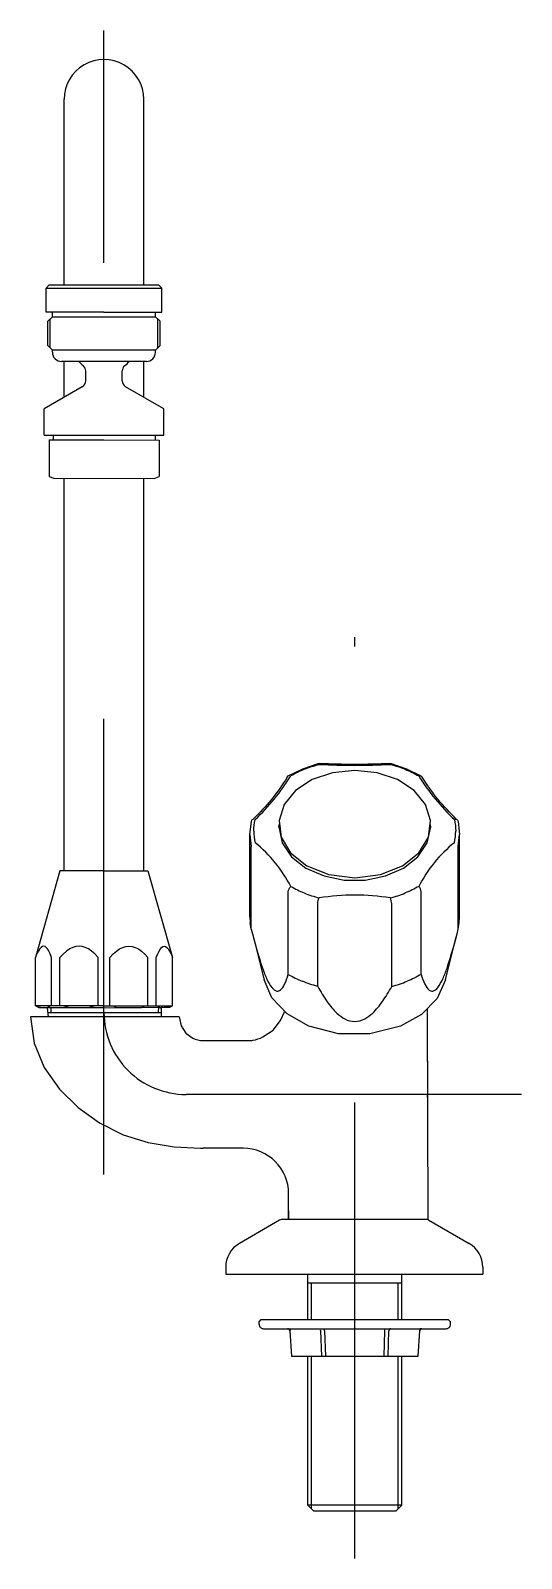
# Model space of a CAD drawing. Extents: x 105.554 to 105.662, y -2.802 to -2.467.
import ezdxf

# ---------------------------------------------------------------- set-up
doc = ezdxf.new("R2010")
doc.units = 0
doc.header["$LTSCALE"] = 0.2
doc.header["$MEASUREMENT"] = 0
doc.linetypes.add('AXES', pattern=[0.54, 0.3, -0.08, 0.08, -0.08])
doc.linetypes.add('CONTINU', pattern=[0])
doc.layers.get('0').update_dxf_attribs({"linetype": 'CONTINUOUS'})
doc.layers.add('DECA_EIXOS', color=5, linetype='AXES')

msp = doc.modelspace()

# ---------------------------------------------------------------- linework, layer by layer
at = {"linetype": 'CONTINU'}
for points in [[(105.5787, -2.4818, 1.000019), (105.5612, -2.4818)], [(105.55865, -2.5373, 0.414214), (105.56065, -2.5393)], [(105.56443, -2.5393, 0.046263), (105.56539, -2.54022)], [(105.56595, -2.54139, 0.227736), (105.56539, -2.54022)], [(105.5745, -2.54023, 0.227771), (105.57395, -2.54139)], [(105.5745, -2.54023, 0.046026), (105.57547, -2.5393)], [(105.57925, -2.5393, 0.414213), (105.58125, -2.5373)], [(105.5652, -2.54485, 0.267952), (105.56595, -2.54355)], [(105.57395, -2.54355, 0.267941), (105.5747, -2.54485)], [(105.63264, -2.62748, -0.028425), (105.61726, -2.62748)], [(105.61014, -2.63049, -0.065441), (105.60261, -2.63974)], [(105.60311, -2.63979, 0.064459), (105.61091, -2.63023)], [(105.61388, -2.62877, 0.0342), (105.61091, -2.63023)], [(105.61388, -2.62877, -0.031965), (105.61714, -2.62768)], [(105.61714, -2.62768, 0.027415), (105.63276, -2.62768)], [(105.63276, -2.62768, -0.031994), (105.63602, -2.62877)], [(105.63602, -2.62877, -0.034195), (105.63899, -2.63023)], [(105.63899, -2.63023, 0.064458), (105.6468, -2.63979)], [(105.64729, -2.63974, -0.06544), (105.63976, -2.63049)], [(105.60281, -2.64233, -0.05748), (105.60311, -2.63979)], [(105.6468, -2.63979, -0.057524), (105.64709, -2.64233)], [(105.60281, -2.64233, 0.057483), (105.60311, -2.64487)], [(105.6468, -2.64487, 0.057512), (105.64709, -2.64233)], [(105.61091, -2.65444, 0.105145), (105.60311, -2.64487)], [(105.6468, -2.64487, 0.105147), (105.63899, -2.65444)], [(105.61037, -2.65561, -0.18297), (105.61091, -2.65444)], [(105.61091, -2.65444, 0.034205), (105.61388, -2.65589)], [(105.61388, -2.65589, 0.031968), (105.61714, -2.65698)], [(105.61684, -2.65825, -0.098111), (105.61714, -2.65698)], [(105.63276, -2.65698, 0.078483), (105.61714, -2.65698)], [(105.63276, -2.65698, 0.031982), (105.63602, -2.65589)], [(105.63306, -2.65825, 0.098117), (105.63276, -2.65698)], [(105.63899, -2.65444, -0.034217), (105.63602, -2.65589)], [(105.63953, -2.65561, 0.182975), (105.63899, -2.65444)], [(105.60226, -2.6638, 0.02309), (105.60473, -2.67239, 0.022393), (105.60568, -2.67479, 0.058656), (105.60681, -2.6767)], [(105.64315, -2.67663, 0.056668), (105.64426, -2.6747, 0.021779), (105.64519, -2.67235, 0.022859), (105.64764, -2.6638)], [(105.60681, -2.6767, 0.176631), (105.60786, -2.67742, 0.205123), (105.60864, -2.67717, 0.108067), (105.60956, -2.67591, 0.040847), (105.61038, -2.67375)], [(105.61038, -2.67375, 0.034574), (105.61345, -2.67525)], [(105.63952, -2.67374, -0.034701), (105.63645, -2.67525)], [(105.63952, -2.67374, 0.041311), (105.64035, -2.67593, 0.108696), (105.64127, -2.67718, 0.206924), (105.64208, -2.67741, 0.161922), (105.64315, -2.67663)], [(105.61683, -2.67638, -0.031491), (105.61345, -2.67525)], [(105.61683, -2.67638, 0.029192), (105.61891, -2.67975, 0.049868), (105.62104, -2.68225, 0.064754), (105.62281, -2.68353, 0.113752), (105.62495, -2.68408)], [(105.62495, -2.68408, 0.118149), (105.62716, -2.68349, 0.064035), (105.62888, -2.68222, 0.049681), (105.63101, -2.67972, 0.028898), (105.63307, -2.67638)], [(105.63307, -2.67638, 0.031492), (105.63645, -2.67525)], [(105.58945, -2.68776, 0.108154), (105.59166, -2.68828)], [(105.60258, -2.6882, 0.070486), (105.6048, -2.68747)], [(105.60166, -2.68828, 0.039329), (105.60258, -2.6882)], [(105.61045, -2.72188, 0.414208), (105.60045, -2.71188)], [(105.60926, -2.72748, 0.131652), (105.60846, -2.72769)], [(105.64121, -2.72769, 0.131651), (105.64041, -2.72748)], [(105.59964, -2.73279, 0.268069), (105.59664, -2.73798)], [(105.65304, -2.73798, 0.268059), (105.65003, -2.73279)], [(105.60395, -2.75047, 0.414256), (105.60495, -2.75147)], [(105.61071, -2.75194, 0.398645), (105.61021, -2.75147)], [(105.63969, -2.75147, 0.398565), (105.63919, -2.75194)], [(105.64495, -2.75147, 0.414803), (105.64595, -2.75047)]]:
    msp.add_lwpolyline(points, format="xyb", dxfattribs=at)
for points in [[(105.5612, -2.5225), (105.5612, -2.4818)], [(105.5787, -2.5225), (105.5787, -2.4818)], [(105.55725, -2.52321), (105.55796, -2.5225)], [(105.55725, -2.52321), (105.58265, -2.52321)], [(105.55725, -2.5285), (105.55725, -2.52321)], [(105.55796, -2.5225), (105.58194, -2.5225)], [(105.5612, -2.5225), (105.5787, -2.5225)], [(105.58265, -2.52321), (105.58194, -2.5225)], [(105.58265, -2.5285), (105.58265, -2.52321)], [(105.55865, -2.5285), (105.55725, -2.5285)], [(105.56995, -2.5285), (105.55725, -2.5285)], [(105.55865, -2.5295), (105.55765, -2.5305)], [(105.55815, -2.5363), (105.55815, -2.53)], [(105.55865, -2.5295), (105.55865, -2.5285)], [(105.55865, -2.5295), (105.58125, -2.5295)], [(105.56995, -2.5285), (105.58265, -2.5285)], [(105.58125, -2.5295), (105.58125, -2.5285)], [(105.58225, -2.5305), (105.58125, -2.5295)], [(105.58175, -2.5363), (105.58175, -2.53)], [(105.55765, -2.5358), (105.55765, -2.5305)], [(105.58225, -2.5358), (105.58225, -2.5305)], [(105.55865, -2.5368), (105.55765, -2.5358)], [(105.58125, -2.5368), (105.55865, -2.5368)], [(105.55865, -2.5373), (105.55865, -2.5368)], [(105.58225, -2.5358), (105.58125, -2.5368)], [(105.58125, -2.5373), (105.58125, -2.5368)], [(105.56995, -2.5393), (105.56065, -2.5393)], [(105.5612, -2.54716), (105.5612, -2.5393)], [(105.57925, -2.5393), (105.56995, -2.5393)], [(105.5787, -2.54716), (105.5787, -2.5393)], [(105.56595, -2.54355), (105.56595, -2.54139)], [(105.57395, -2.54355), (105.57395, -2.54139)], [(105.5652, -2.54485), (105.55681, -2.5497)], [(105.58309, -2.5497), (105.5747, -2.54485)], [(105.55681, -2.5555), (105.55681, -2.5497)], [(105.58309, -2.5555), (105.58309, -2.5497)], [(105.55681, -2.5555), (105.56995, -2.5555)], [(105.55794, -2.55652), (105.55793, -2.56451)], [(105.55794, -2.55652), (105.56995, -2.55653)], [(105.55879, -2.5555), (105.55879, -2.55652)], [(105.56995, -2.5555), (105.58309, -2.5555)], [(105.56995, -2.55653), (105.58204, -2.55654)], [(105.58119, -2.5555), (105.58119, -2.55654)], [(105.58204, -2.55654), (105.58203, -2.56454)], [(105.55793, -2.56451), (105.55898, -2.56492)], [(105.55898, -2.56492), (105.58098, -2.56494)], [(105.5612, -2.65105), (105.5612, -2.56492)], [(105.5787, -2.65105), (105.5787, -2.56494)], [(105.58098, -2.56494), (105.58203, -2.56454)], [(105.61358, -2.62863), (105.61693, -2.62751)], [(105.61505, -2.62814), (105.61693, -2.62751)], [(105.61693, -2.62751), (105.61726, -2.62748)], [(105.63264, -2.62748), (105.63297, -2.62751)], [(105.63297, -2.62751), (105.63632, -2.62863)], [(105.61014, -2.63049), (105.61036, -2.63023)], [(105.61036, -2.63023), (105.61358, -2.62863)], [(105.63632, -2.62863), (105.63943, -2.63016)], [(105.63943, -2.63016), (105.63963, -2.63033)], [(105.63963, -2.63033), (105.63976, -2.63049)], [(105.60195, -2.64303), (105.6023, -2.64019)], [(105.6023, -2.64019), (105.60241, -2.63995)], [(105.60261, -2.63974), (105.60241, -2.63995)], [(105.6083, -2.6414), (105.60843, -2.64076)], [(105.6416, -2.6414), (105.64147, -2.64076)], [(105.64749, -2.63995), (105.64729, -2.63974)], [(105.64749, -2.63995), (105.6476, -2.64019)], [(105.6476, -2.64019), (105.64795, -2.64303)], [(105.60195, -2.66111), (105.60195, -2.64303)], [(105.60195, -2.64303), (105.60226, -2.64567)], [(105.6083, -2.6414), (105.60904, -2.64486), (105.6111, -2.64793), (105.61425, -2.65042), (105.61821, -2.65216), (105.62265, -2.65306), (105.62725, -2.65306), (105.6317, -2.65216), (105.63565, -2.65042), (105.6388, -2.64793), (105.64086, -2.64486), (105.6416, -2.6414)], [(105.64765, -2.64567), (105.64795, -2.64303)], [(105.64795, -2.66111), (105.64795, -2.64303)], [(105.60226, -2.6638), (105.60226, -2.64567)], [(105.64764, -2.6638), (105.64765, -2.64567)], [(105.5603, -2.65105), (105.55495, -2.67005)], [(105.56995, -2.65105), (105.5603, -2.65105)], [(105.56995, -2.65105), (105.5796, -2.65105)], [(105.5796, -2.65105), (105.58495, -2.67005)], [(105.61038, -2.67375), (105.61037, -2.65561)], [(105.63952, -2.67374), (105.63953, -2.65561)], [(105.61683, -2.67638), (105.61684, -2.65825)], [(105.63307, -2.67638), (105.63306, -2.65825)], [(105.60195, -2.66111), (105.60202, -2.66238)], [(105.60226, -2.6638), (105.60202, -2.66238)], [(105.64764, -2.6638), (105.64788, -2.66238)], [(105.64788, -2.66238), (105.64795, -2.66111)], [(105.55645, -2.66764), (105.55617, -2.66784)], [(105.55674, -2.66757), (105.55645, -2.66764)], [(105.55702, -2.66764), (105.55674, -2.66757)], [(105.5573, -2.66783), (105.55702, -2.66764)], [(105.56379, -2.66764), (105.56312, -2.66783)], [(105.56448, -2.66757), (105.56379, -2.66764)], [(105.56515, -2.66763), (105.56448, -2.66757)], [(105.56585, -2.66784), (105.56515, -2.66763)], [(105.57405, -2.66784), (105.57475, -2.66763)], [(105.57475, -2.66763), (105.57542, -2.66757)], [(105.57542, -2.66757), (105.5761, -2.66763)], [(105.5761, -2.66763), (105.57678, -2.66783)], [(105.5826, -2.66783), (105.58288, -2.66764)], [(105.58288, -2.66764), (105.58316, -2.66757)], [(105.58316, -2.66757), (105.58345, -2.66764)], [(105.58345, -2.66764), (105.58373, -2.66784)], [(105.60317, -2.6674), (105.60508, -2.67492)], [(105.64482, -2.67492), (105.6472, -2.66553)], [(105.55518, -2.66923), (105.55495, -2.67005)], [(105.55495, -2.68062), (105.55495, -2.67005)], [(105.55559, -2.66867), (105.55518, -2.66923)], [(105.55588, -2.66818), (105.55559, -2.66867)], [(105.55617, -2.66784), (105.55588, -2.66818)], [(105.55758, -2.66817), (105.5573, -2.66783)], [(105.55788, -2.66867), (105.55758, -2.66817)], [(105.55817, -2.66927), (105.55788, -2.66867)], [(105.55847, -2.67005), (105.55817, -2.66927)], [(105.55847, -2.68062), (105.55847, -2.67005)], [(105.56101, -2.66929), (105.5603, -2.67005)], [(105.5603, -2.68062), (105.5603, -2.67005)], [(105.56172, -2.66867), (105.56101, -2.66929)], [(105.56244, -2.66817), (105.56172, -2.66867)], [(105.56312, -2.66783), (105.56244, -2.66817)], [(105.56654, -2.66818), (105.56585, -2.66784)], [(105.56721, -2.66865), (105.56654, -2.66818)], [(105.56793, -2.66927), (105.56721, -2.66865)], [(105.56866, -2.67005), (105.56793, -2.66927)], [(105.56866, -2.68062), (105.56866, -2.67005)], [(105.57124, -2.67005), (105.57197, -2.66927)], [(105.57124, -2.68062), (105.57124, -2.67005)], [(105.57197, -2.66927), (105.57269, -2.66865)], [(105.57269, -2.66865), (105.57338, -2.66817)], [(105.57338, -2.66817), (105.57405, -2.66784)], [(105.57678, -2.66783), (105.57749, -2.66818)], [(105.57749, -2.66818), (105.57818, -2.66867)], [(105.57818, -2.66867), (105.57887, -2.66927)], [(105.57887, -2.66927), (105.5796, -2.67005)], [(105.5796, -2.68062), (105.5796, -2.67005)], [(105.58143, -2.67005), (105.58173, -2.66927)], [(105.58143, -2.68062), (105.58143, -2.67005)], [(105.58173, -2.66927), (105.58202, -2.66867)], [(105.58202, -2.66867), (105.58232, -2.66817)], [(105.58232, -2.66817), (105.5826, -2.66783)], [(105.58373, -2.66784), (105.58402, -2.66818)], [(105.58402, -2.66818), (105.58431, -2.66867)], [(105.58431, -2.66867), (105.58472, -2.66923)], [(105.58472, -2.66923), (105.58495, -2.67005)], [(105.58495, -2.68062), (105.58495, -2.67005)], [(105.61491, -2.68511), (105.61013, -2.68239), (105.6068, -2.6789), (105.60508, -2.67492)], [(105.64482, -2.67492), (105.64299, -2.67906), (105.63961, -2.68252), (105.635, -2.68511)], [(105.56995, -2.68062), (105.55495, -2.68062)], [(105.5557, -2.68105), (105.55495, -2.68062)], [(105.55527, -2.6808), (105.55495, -2.68062)], [(105.5557, -2.68105), (105.55527, -2.6808)], [(105.55565, -2.68086), (105.5557, -2.68105)], [(105.56995, -2.68105), (105.5557, -2.68105)], [(105.55617, -2.68105), (105.55589, -2.68092)], [(105.55646, -2.68105), (105.55617, -2.68105)], [(105.55674, -2.68105), (105.55646, -2.68105)], [(105.55731, -2.68105), (105.55702, -2.68105)], [(105.55759, -2.68105), (105.55731, -2.68105)], [(105.55788, -2.68084), (105.55759, -2.68105)], [(105.55775, -2.68308), (105.55759, -2.68105)], [(105.55817, -2.68062), (105.55788, -2.68084)], [(105.55847, -2.68062), (105.55817, -2.68062)], [(105.5584, -2.68208), (105.5584, -2.68105)], [(105.56101, -2.68062), (105.5603, -2.68062)], [(105.56174, -2.68084), (105.56101, -2.68062)], [(105.56241, -2.68105), (105.56174, -2.68084)], [(105.56312, -2.68105), (105.56241, -2.68105)], [(105.56379, -2.68105), (105.56312, -2.68105)], [(105.56448, -2.68105), (105.56379, -2.68105)], [(105.56515, -2.68105), (105.56448, -2.68105)], [(105.56583, -2.68105), (105.56515, -2.68105)], [(105.56652, -2.68105), (105.56583, -2.68105)], [(105.56724, -2.68084), (105.56652, -2.68105)], [(105.56794, -2.68062), (105.56724, -2.68084)], [(105.56866, -2.68062), (105.56794, -2.68062)], [(105.56995, -2.68062), (105.58495, -2.68062)], [(105.56995, -2.68105), (105.58436, -2.68096)], [(105.57124, -2.68062), (105.57196, -2.68062)], [(105.57196, -2.68062), (105.57266, -2.68103)], [(105.57266, -2.68103), (105.57338, -2.68103)], [(105.57338, -2.68103), (105.57405, -2.68102)], [(105.57405, -2.68102), (105.57475, -2.68102)], [(105.57475, -2.68102), (105.57557, -2.68101)], [(105.57531, -2.68101), (105.5761, -2.68101)], [(105.5761, -2.68101), (105.57678, -2.681)], [(105.57678, -2.681), (105.57749, -2.681)], [(105.57749, -2.681), (105.57816, -2.681)], [(105.57816, -2.681), (105.57889, -2.68062)], [(105.57889, -2.68062), (105.5796, -2.68062)], [(105.58143, -2.68062), (105.58173, -2.68062)], [(105.58173, -2.68062), (105.58231, -2.68105)], [(105.5819, -2.68208), (105.58201, -2.68082)], [(105.58201, -2.68082), (105.58231, -2.68105)], [(105.58231, -2.68105), (105.5826, -2.68097)], [(105.58255, -2.68308), (105.5826, -2.68097)], [(105.5826, -2.68097), (105.58288, -2.68096)], [(105.58316, -2.68096), (105.58344, -2.68096)], [(105.58344, -2.68096), (105.58372, -2.68096)], [(105.58372, -2.68096), (105.58402, -2.68092)], [(105.58402, -2.68092), (105.58436, -2.68096)], [(105.58436, -2.68096), (105.58495, -2.68062)], [(105.58436, -2.68096), (105.5846, -2.68062)], [(105.5846, -2.68062), (105.58495, -2.68062)], [(105.55385, -2.68308), (105.55465, -2.6888), (105.55685, -2.69414), (105.56016, -2.69889), (105.56426, -2.70297), (105.56897, -2.70633), (105.57414, -2.70891), (105.57966, -2.71065), (105.58537, -2.71158), (105.59115, -2.71188)], [(105.57015, -2.68308), (105.55385, -2.68308)], [(105.55767, -2.68208), (105.58257, -2.68208)], [(105.58646, -2.68308), (105.57015, -2.68308)], [(105.58646, -2.68308), (105.58686, -2.68502), (105.58791, -2.68662), (105.58945, -2.68776)], [(105.6048, -2.68747), (105.60702, -2.68595), (105.60868, -2.68387), (105.60959, -2.68183)], [(105.64082, -2.68128), (105.64095, -2.72757)], [(105.635, -2.68511), (105.62828, -2.68681), (105.62136, -2.68678), (105.61491, -2.68511)], [(105.64084, -2.68578), (105.64087, -2.69957)], [(105.59166, -2.68828), (105.60166, -2.68828)], [(105.64087, -2.69957), (105.64087, -2.70009)], [(105.64087, -2.69995), (105.64087, -2.70022)], [(105.64088, -2.70077), (105.64087, -2.70009)], [(105.59115, -2.71188), (105.59169, -2.71188)], [(105.60045, -2.71188), (105.59169, -2.71188)], [(105.61045, -2.72748), (105.61045, -2.72188)], [(105.60846, -2.72769), (105.59964, -2.73279)], [(105.64064, -2.72748), (105.60926, -2.72748)], [(105.61045, -2.72551), (105.61045, -2.72748)], [(105.63945, -2.72748), (105.61045, -2.72748)], [(105.63631, -2.72748), (105.62495, -2.72748)], [(105.64121, -2.72769), (105.65003, -2.73279)], [(105.59664, -2.73798), (105.59664, -2.73948)], [(105.65304, -2.73798), (105.65304, -2.73948)], [(105.59664, -2.73948), (105.65304, -2.73948)], [(105.61463, -2.74947), (105.61463, -2.73948)], [(105.63528, -2.74148), (105.61463, -2.74148)], [(105.61543, -2.74947), (105.61543, -2.74148)], [(105.63448, -2.74947), (105.63448, -2.74148)], [(105.63528, -2.74947), (105.63528, -2.73948)], [(105.60395, -2.74997), (105.60445, -2.74947)], [(105.60395, -2.75047), (105.60395, -2.74997)], [(105.60445, -2.74947), (105.64545, -2.74947)], [(105.60495, -2.75147), (105.64495, -2.75147)], [(105.61042, -2.75147), (105.61063, -2.75153)], [(105.61703, -2.75147), (105.61725, -2.75153)], [(105.61833, -2.75194), (105.61833, -2.75147)], [(105.62495, -2.75147), (105.62495, -2.74947)], [(105.63157, -2.75194), (105.63157, -2.75147)], [(105.63287, -2.75147), (105.63265, -2.75153)], [(105.63949, -2.75147), (105.63927, -2.75153)], [(105.64545, -2.74947), (105.64595, -2.74997)], [(105.64595, -2.75047), (105.64595, -2.74997)], [(105.61078, -2.7517), (105.61071, -2.75194)], [(105.61071, -2.75194), (105.61105, -2.75747)], [(105.6174, -2.7517), (105.61747, -2.75194)], [(105.61747, -2.75194), (105.61763, -2.75747)], [(105.61833, -2.75194), (105.6185, -2.75747)], [(105.6314, -2.75747), (105.63157, -2.75194)], [(105.63227, -2.75747), (105.63243, -2.75194)], [(105.6325, -2.7517), (105.63243, -2.75194)], [(105.63885, -2.75747), (105.63919, -2.75194)], [(105.63912, -2.7517), (105.63919, -2.75194)], [(105.61105, -2.75747), (105.63885, -2.75747)], [(105.61463, -2.79015), (105.61463, -2.75747)], [(105.61543, -2.79095), (105.61543, -2.75747)], [(105.63448, -2.79095), (105.63448, -2.75747)], [(105.63528, -2.79015), (105.63528, -2.75747)], [(105.61595, -2.79148), (105.61463, -2.79015)], [(105.63528, -2.79015), (105.61463, -2.79015)], [(105.63395, -2.79148), (105.61595, -2.79148)], [(105.63528, -2.79015), (105.63395, -2.79148)]]:
    msp.add_lwpolyline(points, dxfattribs=at)
msp.add_lwpolyline([(105.62495, -2.65255), (105.63062, -2.65184), (105.63545, -2.64991), (105.63903, -2.64706), (105.6411, -2.64364), (105.64157, -2.64001), (105.64046, -2.6365), (105.63796, -2.63342), (105.6343, -2.63103), (105.62983, -2.62952), (105.62495, -2.629), (105.62007, -2.62952), (105.6156, -2.63103), (105.61195, -2.63342), (105.60944, -2.6365), (105.60834, -2.64001), (105.6088, -2.64364), (105.61087, -2.64706), (105.61445, -2.64991), (105.61928, -2.65184)], close=True, dxfattribs=at)
at = {"layer": 'DECA_EIXOS'}
for points in [[(105.56995, -2.71767), (105.56995, -2.46672)], [(105.62495, -2.80186), (105.62495, -2.59978)], [(105.66151, -2.70009), (105.58795, -2.70009)]]:
    msp.add_lwpolyline(points, dxfattribs=at)
msp.add_lwpolyline([(105.56995, -2.68208, 0.414256), (105.58795, -2.70009)], format="xyb", dxfattribs=at)

doc.saveas('drawing.dxf')
